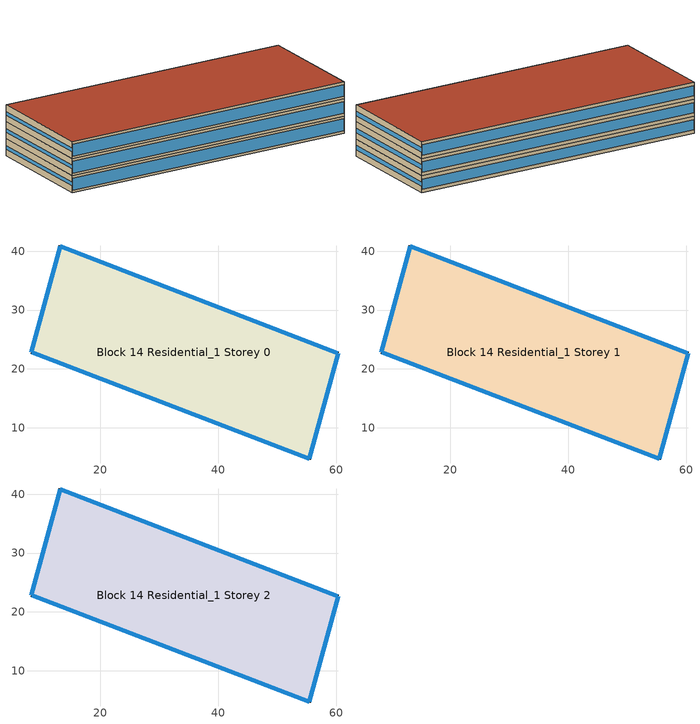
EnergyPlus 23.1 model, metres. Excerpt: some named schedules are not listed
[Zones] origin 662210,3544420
Block 14 Residential_1 Storey 0
 floor ground (Project Floor): 60.35,22.66 55.44,4.73 8.29,22.83 13.2,40.87 z0
 wall outside (Project Wall): 8.29,22.83 55.44,4.73 60.35,22.66 13.2,40.87 8.29,22.83 z0:3
 window (Residential_south_window_construction): 8.32,22.82 55.42,4.74 z0.45:2.55
 window (Residential_east_window_construction): 55.44,4.74 60.35,22.65 z1.12:1.88
 window (Residential_north_window_construction): 60.33,22.67 13.23,40.86 z0.6:2.4
 window (Residential_west_window_construction): 13.2,40.86 8.3,22.84 z1.2:1.8
 roof outside (Project Ceiling): 55.44,4.73 60.35,22.66 13.2,40.87 8.29,22.83 z3
Block 14 Residential_1 Storey 1
 floor outside (Project Floor): 60.35,22.66 55.44,4.73 8.29,22.83 13.2,40.87 z3
 wall outside (Project Wall): 8.29,22.83 55.44,4.73 60.35,22.66 13.2,40.87 8.29,22.83 z3:6
 window (Residential_south_window_construction): 8.32,22.82 55.42,4.74 z3.45:5.55
 window (Residential_east_window_construction): 55.44,4.74 60.35,22.65 z4.12:4.88
 window (Residential_north_window_construction): 60.33,22.67 13.23,40.86 z3.6:5.4
 window (Residential_west_window_construction): 13.2,40.86 8.3,22.84 z4.2:4.8
 roof outside (Project Ceiling): 55.44,4.73 60.35,22.66 13.2,40.87 8.29,22.83 z6
Block 14 Residential_1 Storey 2
 floor outside (Project Floor): 60.35,22.66 55.44,4.73 8.29,22.83 13.2,40.87 z6
 wall outside (Project Wall): 8.29,22.83 55.44,4.73 60.35,22.66 13.2,40.87 8.29,22.83 z6:9
 window (Residential_south_window_construction): 8.32,22.82 55.42,4.74 z6.45:8.55
 window (Residential_east_window_construction): 55.44,4.74 60.35,22.65 z7.12:7.88
 window (Residential_north_window_construction): 60.33,22.67 13.23,40.86 z6.6:8.4
 window (Residential_west_window_construction): 13.2,40.86 8.3,22.84 z7.2:7.8
 roof outside (Project Flat Roof): 55.44,4.73 60.35,22.66 13.2,40.87 8.29,22.83 z9
[Building]
Building_1: North Axis=0; Terrain=City; Loads Convergence Tolerance Value=0.04; Temperature Convergence Tolerance Value=0.4; Solar Distribution=FullExterior; Maximum Number of Warmup Days=25; Minimum Number of Warmup Days=6
[Site:Location]
CHN Design_Conditions: Latitude=30; Longitude=114; Time Zone=8; Elevation=12
[SIZINGPERIOD:DESIGNDAY] Day of Month=21; DryBulb Temperature Range Modifier Type=DefaultMultipliers; Humidity Condition Type=Wetbulb; Barometric Pressure=101181; Rain Indicator=No; Snow Indicator=No; Daylight Saving Time Indicator=No; Sky Clearness=0; Begin Environment Reset Mode=FullResetAtBeginEnvironment
Name | Month | Day Type | Maximum DryBulb Temperature | Daily DryBulb Temperature Range | Wetbulb or DewPoint at Maximum DryBulb | Wind Speed | Wind Direction | Solar Model Indicator | ASHRAE Clear Sky Optical Depth for Beam Irradiance taub | ASHRAE Clear Sky Optical Depth for Diffuse Irradiance taud
Ann Htg 99.6% Condns DB | 1 | WinterDesignDay | -10 | 0 | -4.8 | 1 | 340 | ASHRAEClearSky | 0 | 0
Ann Clg .4% Condns DB=>MWB | 7 | SummerDesignDay | 40 | 6.6 | 27.1 | 3.5 | 220 | ASHRAETau | 0.781 | 1.413
[MATERIAL]
DefaultMaterial: Roughness=Rough; Thickness=0.1; Conductivity=0.1; Density=1000; Specific Heat=1000; Thermal Absorptance=0.9; Solar Absorptance=0.7; Visible Absorptance=0.7
[WINDOWMATERIAL:SIMPLEGLAZINGSYSTEM] UFactor=5; Solar Heat Gain Coefficient=0.4; Visible Transmittance=0.6
Residential_east_window; Residential_south_window; Residential_west_window; Residential_north_window
[CONSTRUCTION]
Project Wall; Project Floor; Project Flat Roof; Project Ceiling: DefaultMaterial
Residential_east_window_construction: Residential_east_window
Residential_south_window_construction: Residential_south_window
Residential_west_window_construction: Residential_west_window
Residential_north_window_construction: Residential_north_window
[SPACE] Ceiling Height=autocalculate; Volume=autocalculate; Floor Area=autocalculate; Space Type=Residential
Name | Zone
Block 14 Residential_1 Storey 0_space | Block 14 Residential_1 Storey 0
Block 14 Residential_1 Storey 1_space | Block 14 Residential_1 Storey 1
Block 14 Residential_1 Storey 2_space | Block 14 Residential_1 Storey 2
[SPACELIST]
Residential: Block 14 Residential_1 Storey 0_space, Block 14 Residential_1 Storey 1_space, Block 14 Residential_1 Storey 2_space
[ZONE] Type=1; Multiplier=1; Ceiling Height=autocalculate; Volume=autocalculate; Floor Area=autocalculate; Part of Total Floor Area=Yes
Block 14 Residential_1 Storey 0; Block 14 Residential_1 Storey 1; Block 14 Residential_1 Storey 2
[PEOPLE]
People_for_residential: Zone or ZoneList or Space or SpaceList=Residential; Number of People Schedule=SeasonalSchedule_Schedule_residential_people; Number of People Calculation Method=People/Area; People per Floor Area=0.04; Fraction Radiant=0.3; Sensible Heat Fraction=autocalculate; Activity Level Schedule=SeasonalSchedule_Schedule_residential_activity; Carbon Dioxide Generation Rate=3.82e-08; Enable ASHRAE 55 Comfort Warnings=No; Mean Radiant Temperature Calculation Type=ZoneAveraged; Clothing Insulation Calculation Method=ClothingInsulationSchedule; Cold Stress Temperature Threshold=15.56; Heat Stress Temperature Threshold=30
[LIGHTS]
Light_for_residential: Zone or ZoneList or Space or SpaceList=Residential; Schedule=SeasonalSchedule_residential_lighting; Design Level Calculation Method=Watts/Area; Watts per Zone Floor Area=5; Return Air Fraction=0; Fraction Radiant=0.32; Fraction Visible=0.25; Fraction Replaceable=1; EndUse Subcategory=General; Return Air Fraction Calculated from Plenum Temperature=No; Return Air Fraction Function of Plenum Temperature Coefficient 1=0; Return Air Fraction Function of Plenum Temperature Coefficient 2=0
[ELECTRICEQUIPMENT]
Equipment_for_residential: Zone or ZoneList or Space or SpaceList=Residential; Schedule=SeasonalSchedule_Schedule_residential_equipment; Design Level Calculation Method=Watts/Area; Watts per Zone Floor Area=3.8; Fraction Latent=0; Fraction Radiant=0; Fraction Lost=0; EndUse Subcategory=Electric Equipment
[DAYLIGHTING:CONTROLS] Illuminance Setpoint at Reference Point 1=300
Name | Zone or Space | Glare Calculation Daylighting Reference Point | Daylighting Reference Point 1
Dlight_Block 14 Residential_1 Storey 0 | Block 14 Residential_1 Storey 0 | Rpoint_Block 14 Residential_1 Storey 0 | Rpoint_Block 14 Residential_1 Storey 0
Dlight_Block 14 Residential_1 Storey 1 | Block 14 Residential_1 Storey 1 | Rpoint_Block 14 Residential_1 Storey 1 | Rpoint_Block 14 Residential_1 Storey 1
Dlight_Block 14 Residential_1 Storey 2 | Block 14 Residential_1 Storey 2 | Rpoint_Block 14 Residential_1 Storey 2 | Rpoint_Block 14 Residential_1 Storey 2
[HVACTEMPLATE:THERMOSTAT]
Name | Heating Setpoint Schedule | Cooling Setpoint Schedule
Thermostat_for_office | SeasonalSchedule_office_heating | SeasonalSchedule_office_cooling
Thermostat_for_commercial | SeasonalSchedule_commerical_heating | SeasonalSchedule_commerical_cooling
Thermostat_for_residential | SeasonalSchedule_residential_heating | SeasonalSchedule_residential_cooling
Thermostat_for_school | SeasonalSchedule_school_heating | SeasonalSchedule_school_cooling
Thermostat_for_hospital | SeasonalSchedule_hospital_heating | SeasonalSchedule_hospital_cooling
Thermostat_for_industrial | SeasonalSchedule_Industrial_heating | SeasonalSchedule_Industrial_cooling
Thermostat_for_transport | SeasonalSchedule_transport_heating | SeasonalSchedule_transport_cooling
Thermostat_for_administration | SeasonalSchedule_administration_heating | SeasonalSchedule_administration_cooling
[HVACTEMPLATE:ZONE:IDEALLOADSAIRSYSTEM] Template Thermostat=Thermostat_for_residential; Maximum Heating Supply Air Temperature=50; Minimum Cooling Supply Air Temperature=13; Maximum Heating Supply Air Humidity Ratio=0.0156; Minimum Cooling Supply Air Humidity Ratio=0.0077; Heating Limit=NoLimit; Cooling Limit=NoLimit; Dehumidification Control Type=ConstantSensibleHeatRatio; Cooling Sensible Heat Ratio=0.7; Dehumidification Setpoint=60; Humidification Control Type=None; Humidification Setpoint=30; Outdoor Air Method=DetailedSpecification; Outdoor Air Flow Rate per Person=0.00944; Outdoor Air Flow Rate per Zone Floor Area=0; Outdoor Air Flow Rate per Zone=0; Design Specification Outdoor Air Object=Ventilation_for_residential; Demand Controlled Ventilation Type=None; Outdoor Air Economizer Type=NoEconomizer; Heat Recovery Type=None; Sensible Heat Recovery Effectiveness=0.7; Latent Heat Recovery Effectiveness=0.65
Block 14 Residential_1 Storey 0; Block 14 Residential_1 Storey 1; Block 14 Residential_1 Storey 2
[DESIGNSPECIFICATION:OUTDOORAIR]
Ventilation_for_residential: Outdoor Air Method=Flow/Person; Outdoor Air Flow per Person=0.00833333; Outdoor Air Flow per Zone Floor Area=0; Outdoor Air Flow per Zone=0; Outdoor Air Flow Air Changes per Hour=0
[SCHEDULE:WEEK:DAILY]
Schedule_office_heating_summer_weekly: Schedule_office_heating_summer_hourly, Schedule_office_heating_summer_hourly, Schedule_office_heating_summer_hourly, Schedule_office_heating_summer_hourly, Schedule_office_heating_summer_hourly, Schedule_office_heating_summer_hourly, Schedule_office_heating_summer_hourly, Schedule_office_heating_summer_hourly, Schedule_office_heating_summer_hourly, Schedule_office_heating_summer_hourly, Schedule_office_heating_summer_hourly, Schedule_office_heating_summer_hourly
Schedule_office_heating_winnter_weekly: Schedule_office_heating_winnter_holiday_hourly, Schedule_office_heating_winnter_weekday_hourly, Schedule_office_heating_winnter_weekday_hourly, Schedule_office_heating_winnter_weekday_hourly, Schedule_office_heating_winnter_weekday_hourly, Schedule_office_heating_winnter_weekday_hourly, Schedule_office_heating_winnter_holiday_hourly, Schedule_office_heating_winnter_holiday_hourly, Schedule_office_heating_winnter_weekday_hourly, Schedule_office_heating_winnter_weekday_hourly, Schedule_office_heating_winnter_holiday_hourly, Schedule_office_heating_winnter_holiday_hourly
Schedule_office_cooling_winnter_weekly: Schedule_office_cooling_winter_hourly, Schedule_office_cooling_winter_hourly, Schedule_office_cooling_winter_hourly, Schedule_office_cooling_winter_hourly, Schedule_office_cooling_winter_hourly, Schedule_office_cooling_winter_hourly, Schedule_office_cooling_winter_hourly, Schedule_office_cooling_winter_hourly, Schedule_office_cooling_winter_hourly, Schedule_office_cooling_winter_hourly, Schedule_office_cooling_winter_hourly, Schedule_office_cooling_winter_hourly
Schedule_office_cooling_summer_weekly: Schedule_office_cooling_summer_holiday_hourly, Schedule_office_cooling_summer_weekday_hourly, Schedule_office_cooling_summer_weekday_hourly, Schedule_office_cooling_summer_weekday_hourly, Schedule_office_cooling_summer_weekday_hourly, Schedule_office_cooling_summer_weekday_hourly, Schedule_office_cooling_summer_holiday_hourly, Schedule_office_cooling_summer_holiday_hourly, Schedule_office_cooling_summer_weekday_hourly, Schedule_office_cooling_summer_weekday_hourly, Schedule_office_cooling_summer_holiday_hourly, Schedule_office_cooling_summer_holiday_hourly
Schedule_commerical_heating_summer_weekly: Schedule_commerical_heating_summer_hourly, Schedule_commerical_heating_summer_hourly, Schedule_commerical_heating_summer_hourly, Schedule_commerical_heating_summer_hourly, Schedule_commerical_heating_summer_hourly, Schedule_commerical_heating_summer_hourly, Schedule_commerical_heating_summer_hourly, Schedule_commerical_heating_summer_hourly, Schedule_commerical_heating_summer_hourly, Schedule_commerical_heating_summer_hourly, Schedule_commerical_heating_summer_hourly, Schedule_commerical_heating_summer_hourly
Schedule_commerical_heating_winnter_weekly: Schedule_commerical_heating_winnter_holiday_hourly, Schedule_commerical_heating_winnter_weekday_hourly, Schedule_commerical_heating_winnter_weekday_hourly, Schedule_commerical_heating_winnter_weekday_hourly, Schedule_commerical_heating_winnter_weekday_hourly, Schedule_commerical_heating_winnter_weekday_hourly, Schedule_commerical_heating_winnter_holiday_hourly, Schedule_commerical_heating_winnter_holiday_hourly, Schedule_commerical_heating_winnter_weekday_hourly, Schedule_commerical_heating_winnter_weekday_hourly, Schedule_commerical_heating_winnter_holiday_hourly, Schedule_commerical_heating_winnter_holiday_hourly
Schedule_commerical_cooling_winnter_weekly: Schedule_commerical_cooling_winter_hourly, Schedule_commerical_cooling_winter_hourly, Schedule_commerical_cooling_winter_hourly, Schedule_commerical_cooling_winter_hourly, Schedule_commerical_cooling_winter_hourly, Schedule_commerical_cooling_winter_hourly, Schedule_commerical_cooling_winter_hourly, Schedule_commerical_cooling_winter_hourly, Schedule_commerical_cooling_winter_hourly, Schedule_commerical_cooling_winter_hourly, Schedule_commerical_cooling_winter_hourly, Schedule_commerical_cooling_winter_hourly
Schedule_commerical_cooling_summer_weekly: Schedule_commerical_cooling_summer_holiday_hourly, Schedule_commerical_cooling_summer_weekday_hourly, Schedule_commerical_cooling_summer_weekday_hourly, Schedule_commerical_cooling_summer_weekday_hourly, Schedule_commerical_cooling_summer_weekday_hourly, Schedule_commerical_cooling_summer_weekday_hourly, Schedule_commerical_cooling_summer_holiday_hourly, Schedule_commerical_cooling_summer_holiday_hourly, Schedule_commerical_cooling_summer_weekday_hourly, Schedule_commerical_cooling_summer_weekday_hourly, Schedule_commerical_cooling_summer_holiday_hourly, Schedule_commerical_cooling_summer_holiday_hourly
Schedule_residential_heating_summer_weekly: Schedule_residential_heating_summer_hourly, Schedule_residential_heating_summer_hourly, Schedule_residential_heating_summer_hourly, Schedule_residential_heating_summer_hourly, Schedule_residential_heating_summer_hourly, Schedule_residential_heating_summer_hourly, Schedule_residential_heating_summer_hourly, Schedule_residential_heating_summer_hourly, Schedule_residential_heating_summer_hourly, Schedule_residential_heating_summer_hourly, Schedule_residential_heating_summer_hourly, Schedule_residential_heating_summer_hourly
Schedule_residential_heating_winnter_weekly: Schedule_residential_heating_winnter_holiday_hourly, Schedule_residential_heating_winnter_weekday_hourly, Schedule_residential_heating_winnter_weekday_hourly, Schedule_residential_heating_winnter_weekday_hourly, Schedule_residential_heating_winnter_weekday_hourly, Schedule_residential_heating_winnter_weekday_hourly, Schedule_residential_heating_winnter_holiday_hourly, Schedule_residential_heating_winnter_holiday_hourly, Schedule_residential_heating_winnter_weekday_hourly, Schedule_residential_heating_winnter_weekday_hourly, Schedule_residential_heating_winnter_holiday_hourly, Schedule_residential_heating_winnter_holiday_hourly
Schedule_residential_cooling_winnter_weekly: Schedule_residential_cooling_winter_hourly, Schedule_residential_cooling_winter_hourly, Schedule_residential_cooling_winter_hourly, Schedule_residential_cooling_winter_hourly, Schedule_residential_cooling_winter_hourly, Schedule_residential_cooling_winter_hourly, Schedule_residential_cooling_winter_hourly, Schedule_residential_cooling_winter_hourly, Schedule_residential_cooling_winter_hourly, Schedule_residential_cooling_winter_hourly, Schedule_residential_cooling_winter_hourly, Schedule_residential_cooling_winter_hourly
Schedule_residential_cooling_summer_weekly: Schedule_residential_cooling_summer_holiday_hourly, Schedule_residential_cooling_summer_weekday_hourly, Schedule_residential_cooling_summer_weekday_hourly, Schedule_residential_cooling_summer_weekday_hourly, Schedule_residential_cooling_summer_weekday_hourly, Schedule_residential_cooling_summer_weekday_hourly, Schedule_residential_cooling_summer_holiday_hourly, Schedule_residential_cooling_summer_holiday_hourly, Schedule_residential_cooling_summer_weekday_hourly, Schedule_residential_cooling_summer_weekday_hourly, Schedule_residential_cooling_summer_holiday_hourly, Schedule_residential_cooling_summer_holiday_hourly
Schedule_residential_lighting_weekly: Schedule_residential_lighting_holiday_hourly, Schedule_residential_lighting_weekday_hourly, Schedule_residential_lighting_weekday_hourly, Schedule_residential_lighting_weekday_hourly, Schedule_residential_lighting_weekday_hourly, Schedule_residential_lighting_weekday_hourly, Schedule_residential_lighting_holiday_hourly, Schedule_residential_lighting_holiday_hourly, Schedule_residential_lighting_weekday_hourly, Schedule_residential_lighting_weekday_hourly, Schedule_residential_lighting_holiday_hourly, Schedule_residential_lighting_holiday_hourly
Schedule_residential_equipment_weekly: Schedule_residential_equipment_holiday_hourly, Schedule_residential_equipment_weekday_hourly, Schedule_residential_equipment_weekday_hourly, Schedule_residential_equipment_weekday_hourly, Schedule_residential_equipment_weekday_hourly, Schedule_residential_equipment_weekday_hourly, Schedule_residential_equipment_holiday_hourly, Schedule_residential_equipment_holiday_hourly, Schedule_residential_equipment_weekday_hourly, Schedule_residential_equipment_weekday_hourly, Schedule_residential_equipment_holiday_hourly, Schedule_residential_equipment_holiday_hourly
Schedule_residential_people_weekly: Schedule_residential_people_holiday_hourly, Schedule_residential_people_weekday_hourly, Schedule_residential_people_weekday_hourly, Schedule_residential_people_weekday_hourly, Schedule_residential_people_weekday_hourly, Schedule_residential_people_weekday_hourly, Schedule_residential_people_holiday_hourly, Schedule_residential_people_holiday_hourly, Schedule_residential_people_weekday_hourly, Schedule_residential_people_weekday_hourly, Schedule_residential_people_holiday_hourly, Schedule_residential_people_holiday_hourly
Schedule_residential_activity_weekly: Schedule_residential_activity_holiday_hourly, Schedule_residential_activity_weekday_hourly, Schedule_residential_activity_weekday_hourly, Schedule_residential_activity_weekday_hourly, Schedule_residential_activity_weekday_hourly, Schedule_residential_activity_weekday_hourly, Schedule_residential_activity_holiday_hourly, Schedule_residential_activity_holiday_hourly, Schedule_residential_activity_weekday_hourly, Schedule_residential_activity_weekday_hourly, Schedule_residential_activity_holiday_hourly, Schedule_residential_activity_holiday_hourly
Schedule_school_heating_summer_weekly: Schedule_school_heating_summer_hourly, Schedule_school_heating_summer_hourly, Schedule_school_heating_summer_hourly, Schedule_school_heating_summer_hourly, Schedule_school_heating_summer_hourly, Schedule_school_heating_summer_hourly, Schedule_school_heating_summer_hourly, Schedule_school_heating_summer_hourly, Schedule_school_heating_summer_hourly, Schedule_school_heating_summer_hourly, Schedule_school_heating_summer_hourly, Schedule_school_heating_summer_hourly
Schedule_school_heating_winnter_weekly: Schedule_school_heating_winnter_holiday_hourly, Schedule_school_heating_winnter_weekday_hourly, Schedule_school_heating_winnter_weekday_hourly, Schedule_school_heating_winnter_weekday_hourly, Schedule_school_heating_winnter_weekday_hourly, Schedule_school_heating_winnter_weekday_hourly, Schedule_school_heating_winnter_holiday_hourly, Schedule_school_heating_winnter_holiday_hourly, Schedule_school_heating_winnter_weekday_hourly, Schedule_school_heating_winnter_weekday_hourly, Schedule_school_heating_winnter_holiday_hourly, Schedule_school_heating_winnter_holiday_hourly
Schedule_school_cooling_winnter_weekly: Schedule_school_cooling_winter_hourly, Schedule_school_cooling_winter_hourly, Schedule_school_cooling_winter_hourly, Schedule_school_cooling_winter_hourly, Schedule_school_cooling_winter_hourly, Schedule_school_cooling_winter_hourly, Schedule_school_cooling_winter_hourly, Schedule_school_cooling_winter_hourly, Schedule_school_cooling_winter_hourly, Schedule_school_cooling_winter_hourly, Schedule_school_cooling_winter_hourly, Schedule_school_cooling_winter_hourly
Schedule_school_cooling_summer_weekly: Schedule_school_cooling_summer_holiday_hourly, Schedule_school_cooling_summer_weekday_hourly, Schedule_school_cooling_summer_weekday_hourly, Schedule_school_cooling_summer_weekday_hourly, Schedule_school_cooling_summer_weekday_hourly, Schedule_school_cooling_summer_weekday_hourly, Schedule_school_cooling_summer_holiday_hourly, Schedule_school_cooling_summer_holiday_hourly, Schedule_school_cooling_summer_weekday_hourly, Schedule_school_cooling_summer_weekday_hourly, Schedule_school_cooling_summer_holiday_hourly, Schedule_school_cooling_summer_holiday_hourly
Schedule_hospital_heating_summer_weekly: Schedule_hospital_heating_summer_hourly, Schedule_hospital_heating_summer_hourly, Schedule_hospital_heating_summer_hourly, Schedule_hospital_heating_summer_hourly, Schedule_hospital_heating_summer_hourly, Schedule_hospital_heating_summer_hourly, Schedule_hospital_heating_summer_hourly, Schedule_hospital_heating_summer_hourly, Schedule_hospital_heating_summer_hourly, Schedule_hospital_heating_summer_hourly, Schedule_hospital_heating_summer_hourly, Schedule_hospital_heating_summer_hourly
Schedule_hospital_heating_winnter_weekly: Schedule_hospital_heating_winnter_holiday_hourly, Schedule_hospital_heating_winnter_weekday_hourly, Schedule_hospital_heating_winnter_weekday_hourly, Schedule_hospital_heating_winnter_weekday_hourly, Schedule_hospital_heating_winnter_weekday_hourly, Schedule_hospital_heating_winnter_weekday_hourly, Schedule_hospital_heating_winnter_holiday_hourly, Schedule_hospital_heating_winnter_holiday_hourly, Schedule_hospital_heating_winnter_weekday_hourly, Schedule_hospital_heating_winnter_weekday_hourly, Schedule_hospital_heating_winnter_holiday_hourly, Schedule_hospital_heating_winnter_holiday_hourly
Schedule_hospital_cooling_winnter_weekly: Schedule_hospital_cooling_winter_hourly, Schedule_hospital_cooling_winter_hourly, Schedule_hospital_cooling_winter_hourly, Schedule_hospital_cooling_winter_hourly, Schedule_hospital_cooling_winter_hourly, Schedule_hospital_cooling_winter_hourly, Schedule_hospital_cooling_winter_hourly, Schedule_hospital_cooling_winter_hourly, Schedule_hospital_cooling_winter_hourly, Schedule_hospital_cooling_winter_hourly, Schedule_hospital_cooling_winter_hourly, Schedule_hospital_cooling_winter_hourly
Schedule_hospital_cooling_summer_weekly: Schedule_hospital_cooling_summer_holiday_hourly, Schedule_hospital_cooling_summer_weekday_hourly, Schedule_hospital_cooling_summer_weekday_hourly, Schedule_hospital_cooling_summer_weekday_hourly, Schedule_hospital_cooling_summer_weekday_hourly, Schedule_hospital_cooling_summer_weekday_hourly, Schedule_hospital_cooling_summer_holiday_hourly, Schedule_hospital_cooling_summer_holiday_hourly, Schedule_hospital_cooling_summer_weekday_hourly, Schedule_hospital_cooling_summer_weekday_hourly, Schedule_hospital_cooling_summer_holiday_hourly, Schedule_hospital_cooling_summer_holiday_hourly
Schedule_Industrial_heating_winnter_weekly: Schedule_Industrial_heating_winnter_holiday_hourly, Schedule_Industrial_heating_winnter_weekday_hourly, Schedule_Industrial_heating_winnter_weekday_hourly, Schedule_Industrial_heating_winnter_weekday_hourly, Schedule_Industrial_heating_winnter_weekday_hourly, Schedule_Industrial_heating_winnter_weekday_hourly, Schedule_Industrial_heating_winnter_holiday_hourly, Schedule_Industrial_heating_winnter_holiday_hourly, Schedule_Industrial_heating_winnter_weekday_hourly, Schedule_Industrial_heating_winnter_weekday_hourly, Schedule_Industrial_heating_winnter_holiday_hourly, Schedule_Industrial_heating_winnter_holiday_hourly
[SCHEDULE:YEAR]
SeasonalSchedule_office_heating: Schedule_office_heating_winnter_weekly, 1, 1, 3, 31, Schedule_office_heating_summer_weekly, 4, 1, 11, 30, Schedule_office_heating_winnter_weekly, 12, 1, 12, 31
SeasonalSchedule_office_cooling: Schedule_office_cooling_winnter_weekly, 1, 1, 5, 31, Schedule_office_cooling_summer_weekly, 6, 1, 9, 30, Schedule_office_cooling_winnter_weekly, 10, 1, 12, 31
SeasonalSchedule_commerical_heating: Schedule_commerical_heating_winnter_weekly, 1, 1, 3, 31, Schedule_commerical_heating_summer_weekly, 4, 1, 11, 30, Schedule_commerical_heating_winnter_weekly, 12, 1, 12, 31
SeasonalSchedule_commerical_cooling: Schedule_commerical_cooling_winnter_weekly, 1, 1, 5, 31, Schedule_commerical_cooling_summer_weekly, 6, 1, 9, 30, Schedule_commerical_cooling_winnter_weekly, 10, 1, 12, 31
SeasonalSchedule_residential_heating: Schedule_residential_heating_winnter_weekly, 1, 1, 3, 31, Schedule_residential_heating_summer_weekly, 4, 1, 11, 30, Schedule_residential_heating_winnter_weekly, 12, 1, 12, 31
SeasonalSchedule_residential_cooling: Schedule_residential_cooling_winnter_weekly, 1, 1, 5, 31, Schedule_residential_cooling_summer_weekly, 6, 1, 9, 30, Schedule_residential_cooling_winnter_weekly, 10, 1, 12, 31
SeasonalSchedule_residential_lighting: Schedule_residential_lighting_weekly, 1, 1, 12, 31
SeasonalSchedule_Schedule_residential_equipment: Schedule_residential_equipment_weekly, 1, 1, 12, 31
SeasonalSchedule_Schedule_residential_people: Schedule_residential_people_weekly, 1, 1, 12, 31
SeasonalSchedule_Schedule_residential_activity: Schedule_residential_activity_weekly, 1, 1, 12, 31
SeasonalSchedule_school_heating: Schedule_school_heating_winnter_weekly, 1, 1, 3, 31, Schedule_school_heating_summer_weekly, 4, 1, 11, 30, Schedule_school_heating_winnter_weekly, 12, 1, 12, 31
SeasonalSchedule_school_cooling: Schedule_school_cooling_winnter_weekly, 1, 1, 5, 31, Schedule_school_cooling_summer_weekly, 6, 1, 9, 30, Schedule_school_cooling_winnter_weekly, 10, 1, 12, 31
SeasonalSchedule_hospital_heating: Schedule_hospital_heating_winnter_weekly, 1, 1, 3, 31, Schedule_hospital_heating_summer_weekly, 4, 1, 11, 30, Schedule_hospital_heating_winnter_weekly, 12, 1, 12, 31
SeasonalSchedule_hospital_cooling: Schedule_hospital_cooling_winnter_weekly, 1, 1, 5, 31, Schedule_hospital_cooling_summer_weekly, 6, 1, 9, 30, Schedule_hospital_cooling_winnter_weekly, 10, 1, 12, 31
SeasonalSchedule_Industrial_heating: Schedule_Industrial_heating_winnter_weekly, 1, 1, 3, 31, Schedule_Industrial_heating_summer_weekly, 4, 1, 11, 30, Schedule_Industrial_heating_winnter_weekly, 12, 1, 12, 31
SeasonalSchedule_Industrial_cooling: Schedule_Industrial_cooling_winnter_weekly, 1, 1, 5, 31, Schedule_Industrial_cooling_summer_weekly, 6, 1, 9, 30, Schedule_Industrial_cooling_winnter_weekly, 10, 1, 12, 31
SeasonalSchedule_transport_heating: Schedule_transport_heating_winnter_weekly, 1, 1, 3, 31, Schedule_transport_heating_summer_weekly, 4, 1, 11, 30, Schedule_transport_heating_winnter_weekly, 12, 1, 12, 31
SeasonalSchedule_transport_cooling: Schedule_transport_cooling_winnter_weekly, 1, 1, 5, 31, Schedule_transport_cooling_summer_weekly, 6, 1, 9, 30, Schedule_transport_cooling_winnter_weekly, 10, 1, 12, 31
SeasonalSchedule_administration_heating: Schedule_administration_heating_winnter_weekly, 1, 1, 3, 31, Schedule_administration_heating_summer_weekly, 4, 1, 11, 30, Schedule_administration_heating_winnter_weekly, 12, 1, 12, 31
SeasonalSchedule_administration_cooling: Schedule_administration_cooling_winnter_weekly, 1, 1, 5, 31, Schedule_administration_cooling_summer_weekly, 6, 1, 9, 30, Schedule_administration_cooling_winnter_weekly, 10, 1, 12, 31
